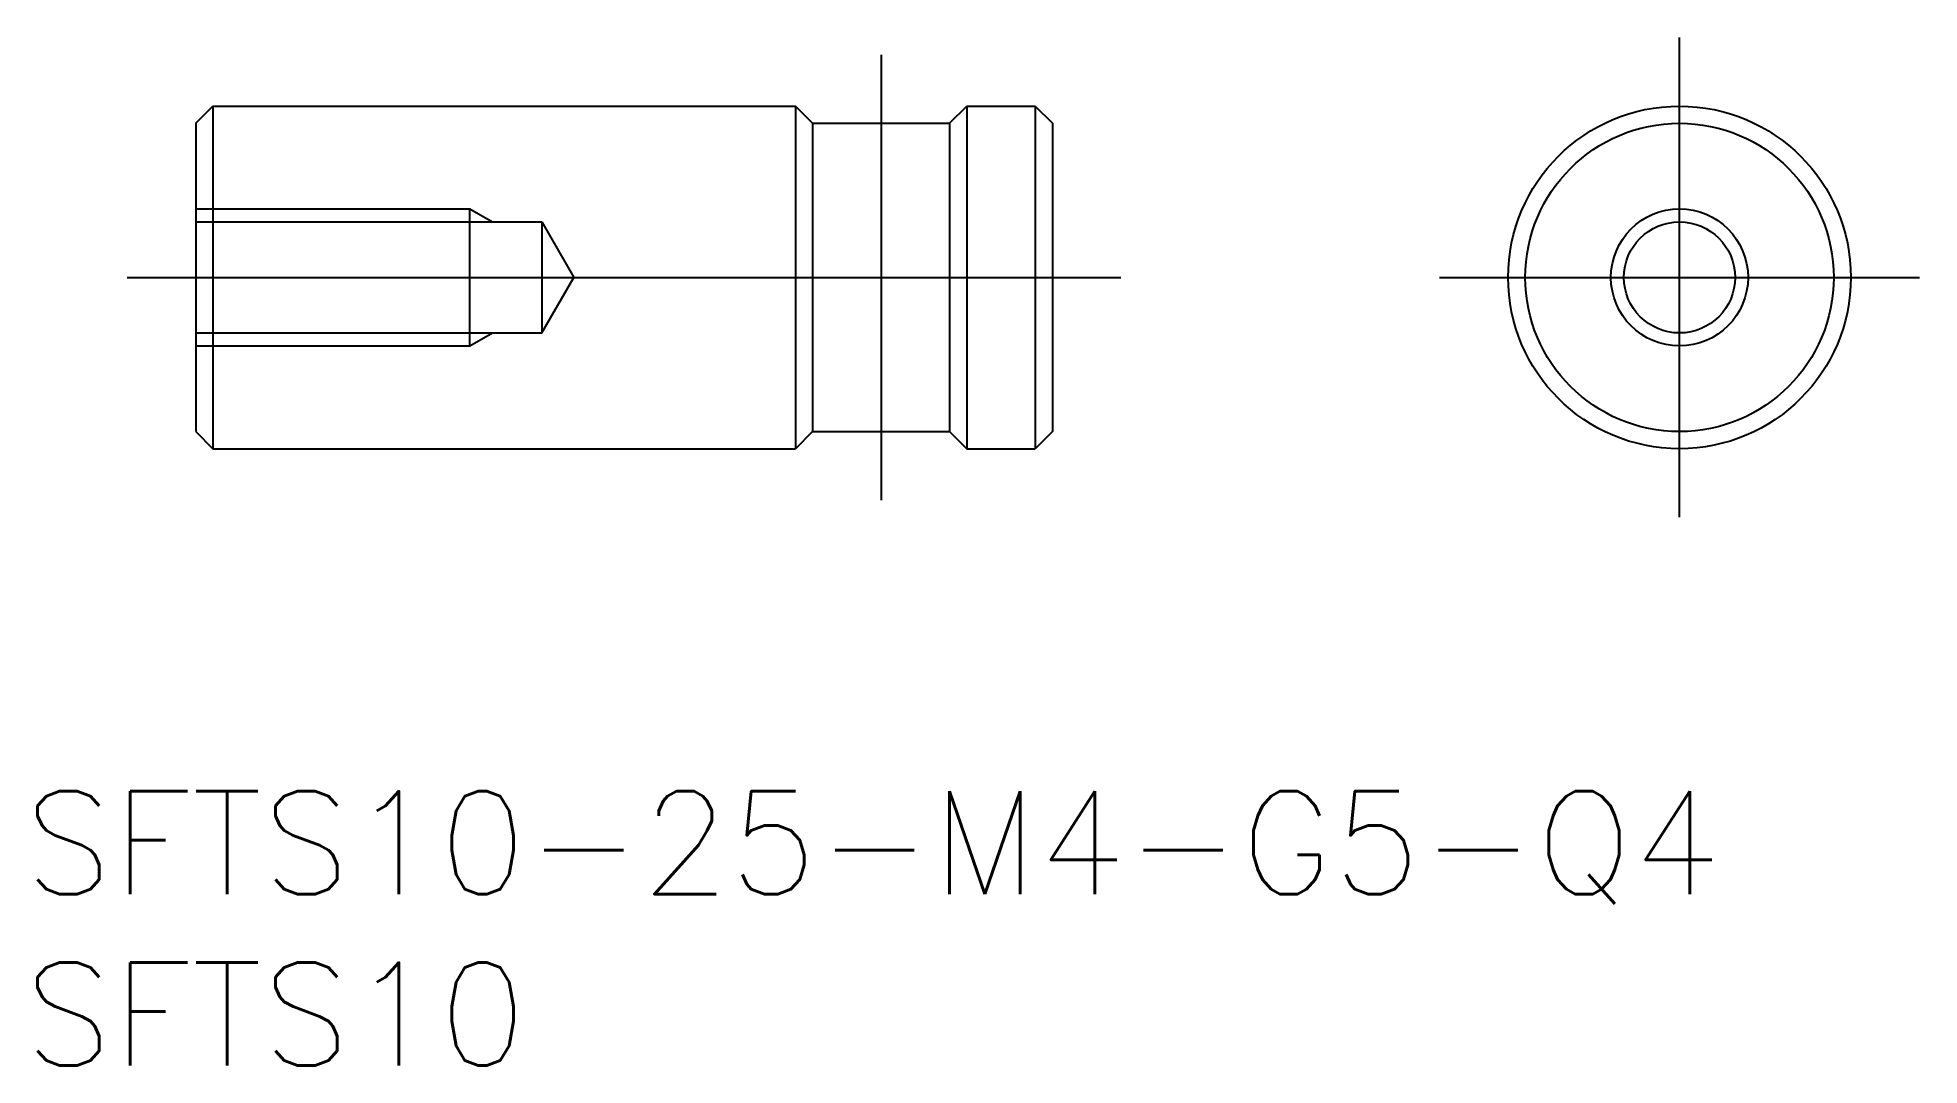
# Model space of a CAD drawing. Extents: x -47.9 to 7, y -23 to 7.
import ezdxf

# ---------------------------------------------------------------- set-up
doc = ezdxf.new("R2010")
doc.units = 0
doc.linetypes.add('CENTER', pattern=[50.8, 31.75, -6.35, 6.35, -6.35])
doc.linetypes.add('DASHED', pattern=[19.05, 12.7, -6.35])
doc.layers.get('0').update_dxf_attribs({"linetype": 'CONTINUOUS'})
doc.layers.add('CENTER', color=1, linetype='CONTINUOUS')
doc.styles.get("Standard").update_dxf_attribs({"font": 'txt.shx', "height": 3, "bigfont": 'bigfont.shx'})

# ---------------------------------------------------------------- blocks, each defined once
blk = doc.blocks.new('*U2')
at = {"color": 7, "linetype": 'CONTINUOUS'}
blk.add_text('SFTS10', height=3, dxfattribs=at).set_placement((-48.302, -23))
blk = doc.blocks.new('*U3')
at = {"color": 7, "linetype": 'CONTINUOUS'}
blk.add_text('SFTS10-25-M4-G5-Q4', height=3, dxfattribs=at).set_placement((-48.302, -18))

msp = doc.modelspace()

# ---------------------------------------------------------------- linework, layer by layer
at = {"color": 7, "linetype": 'CONTINUOUS'}
for p, q in [((-43.302, 4.5), (-42.802, 5)), ((-42.802, 5), (-42.802, -5)), ((-42.802, 5), (-25.802, 5)), ((-25.302, 4.5), (-25.802, 5)), ((-25.802, 5), (-25.802, -5)), ((-21.302, 4.5), (-20.802, 5)), ((-20.802, 5), (-18.802, 5)), ((-20.802, 5), (-20.802, -5)), ((-18.802, 5), (-18.802, -5)), ((-18.802, 5), (-18.302, 4.5)), ((-43.302, 4.5), (-43.302, -4.5)), ((-25.302, 4.5), (-25.302, -4.5)), ((-25.302, 4.5), (-21.302, 4.5)), ((-21.302, 4.5), (-21.302, -4.5)), ((-18.302, 4.5), (-18.302, -4.5)), ((-43.302, -4.5), (-42.802, -5)), ((-25.302, -4.5), (-25.802, -5)), ((-25.302, -4.5), (-21.302, -4.5)), ((-21.302, -4.5), (-20.802, -5)), ((-18.302, -4.5), (-18.802, -5)), ((-42.802, -5), (-25.802, -5)), ((-20.802, -5), (-18.802, -5))]:
    msp.add_line(p, q, dxfattribs=at)
at = {"color": 3, "linetype": 'DASHED'}
for p, q in [((-43.302, 2), (-35.302, 2)), ((-35.302, -2), (-35.302, 2)), ((-35.302, 2), (-34.645, 1.621)), ((-43.302, 1.621), (-33.202, 1.621)), ((-33.202, 1.621), (-32.266, 0)), ((-33.202, 1.621), (-33.202, -1.621)), ((-33.202, -1.621), (-32.266, 0)), ((-43.302, -1.621), (-33.202, -1.621)), ((-35.302, -2), (-34.645, -1.621)), ((-43.302, -2), (-35.302, -2))]:
    msp.add_line(p, q, dxfattribs=at)
at = {"color": 7, "linetype": 'CONTINUOUS'}
for radius in [5, 4.5]:
    msp.add_circle((0, 0), radius, dxfattribs=at)
at = {"color": 3, "linetype": 'DASHED'}
for radius in [2, 1.621]:
    msp.add_circle((0, 0), radius, dxfattribs=at)
at = {"layer": 'CENTER', "color": 1, "linetype": 'CENTER'}
for p, q in [((0, -7), (0, 7)), ((-23.302, 6.5), (-23.302, -6.5)), ((-45.302, 0), (-16.302, 0)), ((-7, 0), (7, 0))]:
    msp.add_line(p, q, dxfattribs=at)

# ---------------------------------------------------------------- block references
at = {"color": 7, "linetype": 'CONTINUOUS'}
for name in ['*U3', '*U2']:
    msp.add_blockref(name, (0, 0), dxfattribs=at)

doc.saveas('drawing.dxf')
